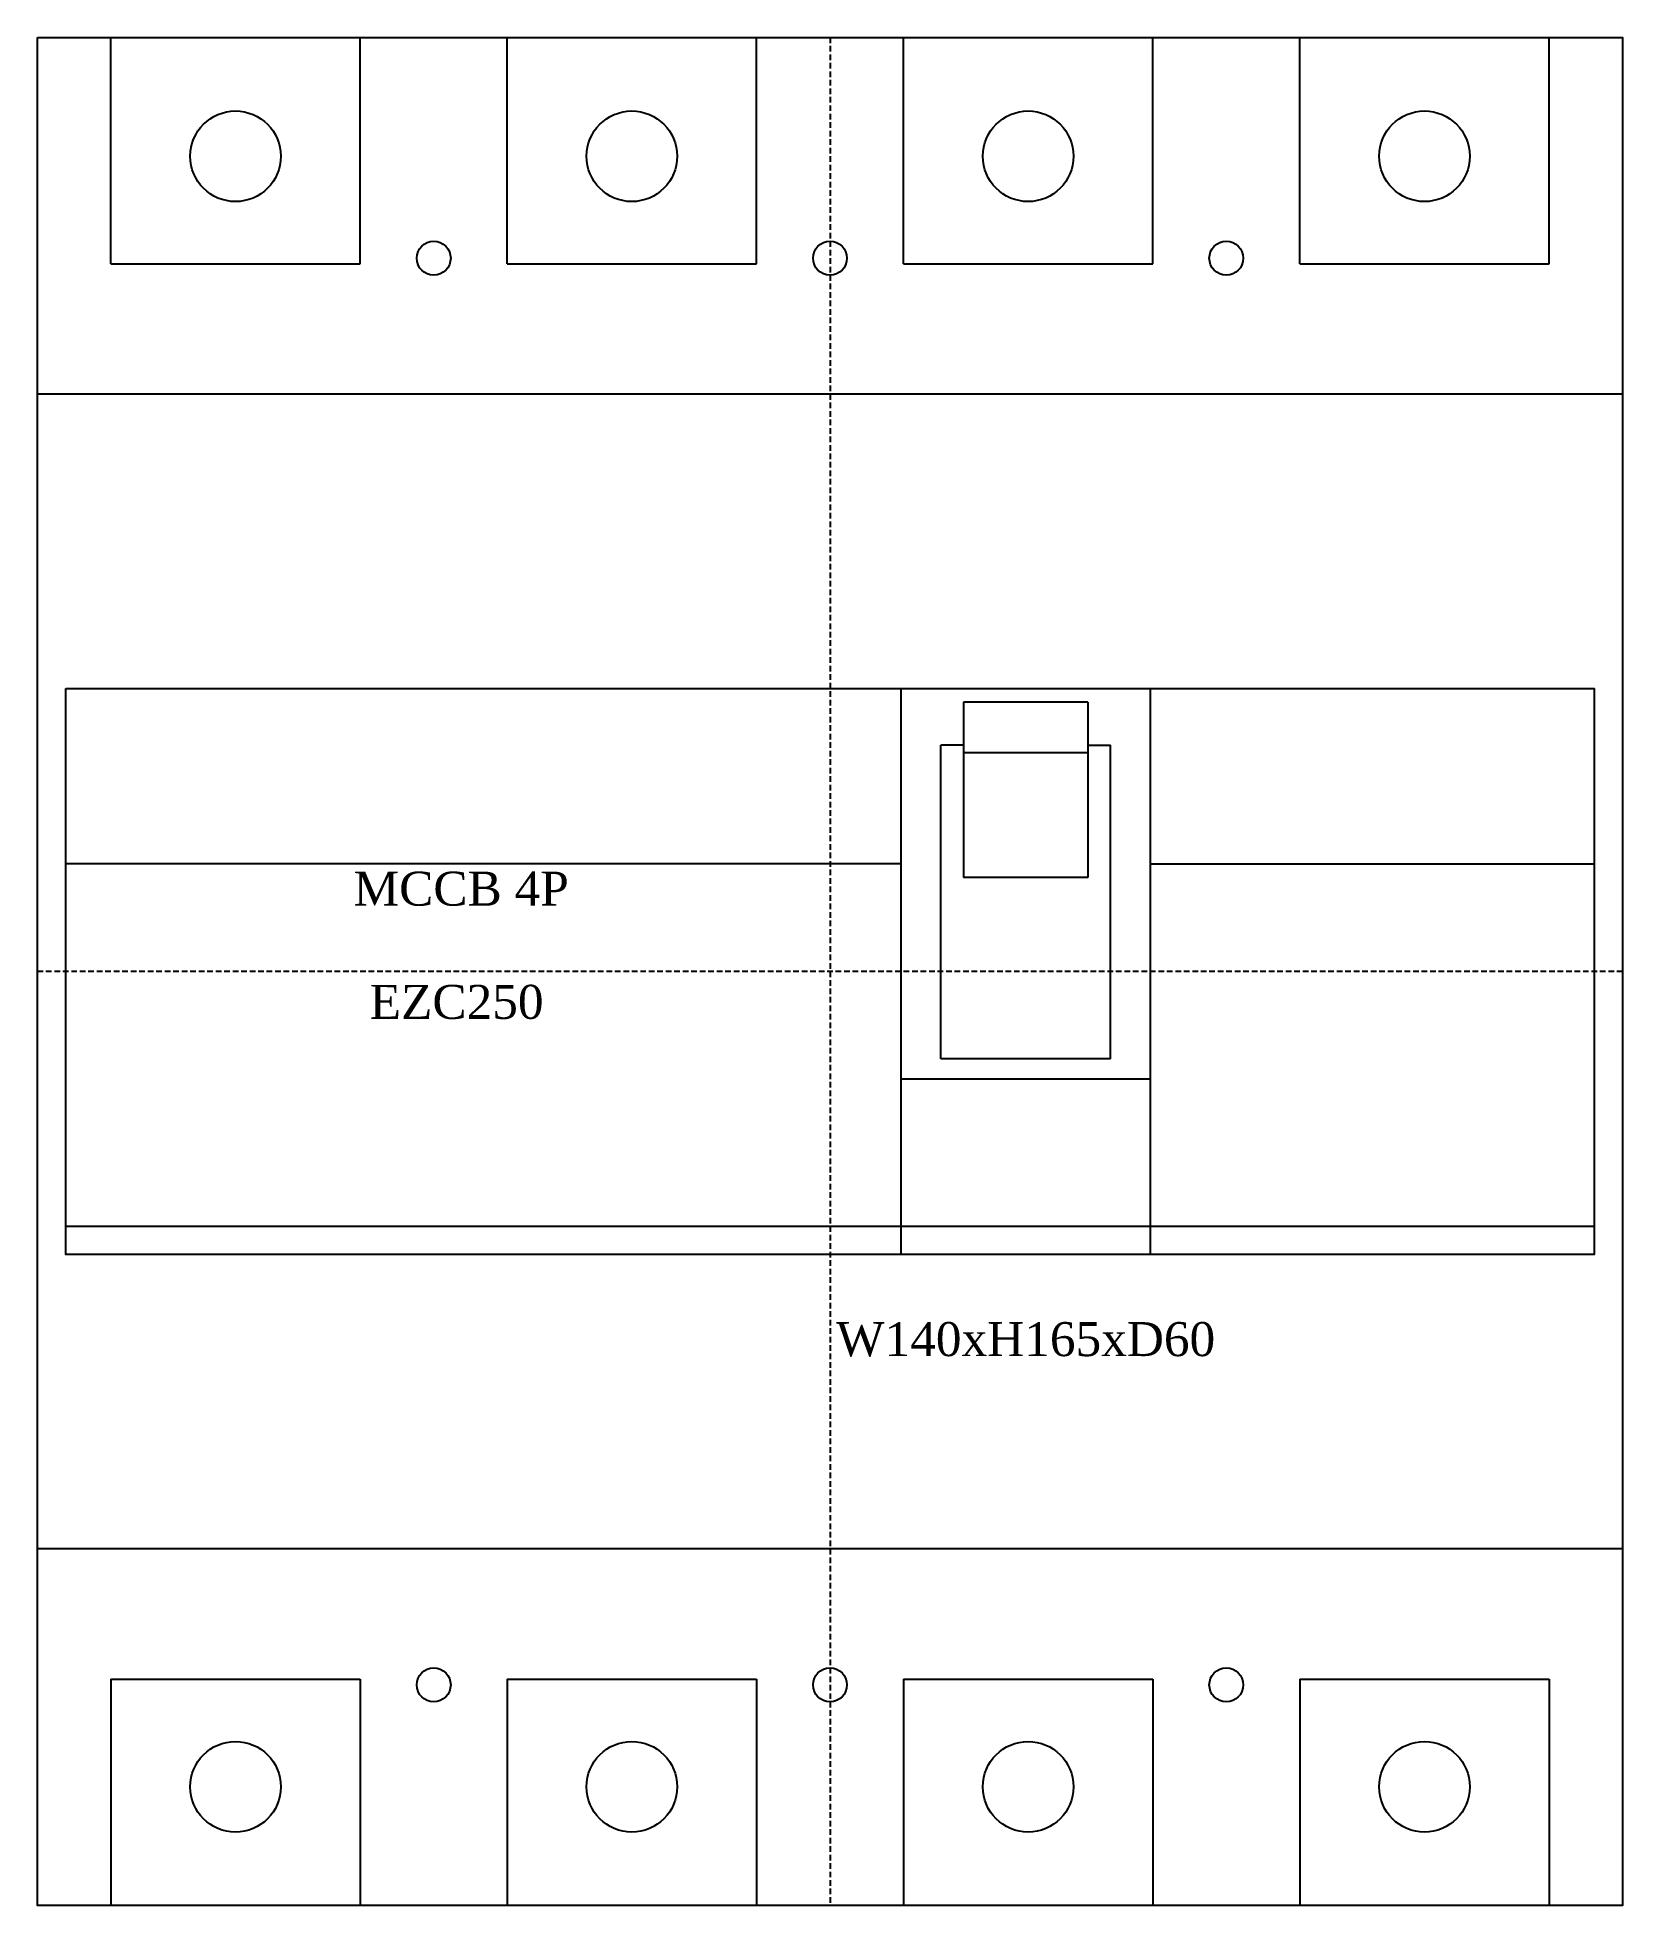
# Model space of a CAD drawing. Extents: x 0 to 140, y 0 to 165.
import ezdxf
from ezdxf.enums import TextEntityAlignment as Align

# ---------------------------------------------------------------- set-up
doc = ezdxf.new("R2010")
doc.units = 0
doc.linetypes.add('DASHED', pattern=[0.75, 0.5, -0.25])
doc.layers.add('--4N-THT. MCB-MCCB-ACB', color=124, linetype='CONTINUOUS')
doc.layers.add('--8N-THT. FIXING HOLE', color=4, linetype='CONTINUOUS')
doc.styles.add('VNI-TNR-DIM', font='times.ttf')

# ---------------------------------------------------------------- blocks, each defined once
blk = doc.blocks.new('06 - N - SC MCCB EZC250 4 PHASE')
at = {"layer": '--4N-THT. MCB-MCCB-ACB'}
for p, q in [((-63.5, 62.5), (-63.5, 82.5)), ((-41.5, 62.5), (-41.5, 82.5)), ((-28.5, 62.5), (-28.5, 82.5)), ((-6.5, 62.5), (-6.5, 82.5)), ((6.5, 62.5), (6.5, 82.5)), ((28.5, 62.5), (28.5, 82.5)), ((41.5, 62.5), (41.5, 82.5)), ((63.5, 62.5), (63.5, 82.5)), ((-63.5, 62.5), (-41.5, 62.5)), ((-28.5, 62.5), (-6.5, 62.5)), ((6.5, 62.5), (28.5, 62.5)), ((41.5, 62.5), (63.5, 62.5)), ((70, 51), (-70, 51)), ((22.78, 23.8), (11.78, 23.8)), ((11.78, 23.8), (11.78, 8.3)), ((22.78, 23.8), (22.78, 8.3)), ((11.78, 20), (9.78, 20)), ((9.78, -7.7), (9.78, 20)), ((22.78, 20), (24.78, 20)), ((24.78, -7.7), (24.78, 20)), ((22.78, 19.3), (11.78, 19.3)), ((6.28, 9.5), (-67.5, 9.5)), ((22.78, 8.3), (11.78, 8.3)), ((28.28, 9.5), (67.5, 9.5)), ((24.78, -7.7), (9.78, -7.7)), ((28.28, -9.5), (6.28, -9.5)), ((-67.5, -22.5), (67.5, -22.5)), ((70, -51), (-70, -51)), ((-63.5, -62.5), (-41.5, -62.5)), ((-63.5, -62.5), (-63.5, -82.5)), ((-41.5, -62.5), (-41.5, -82.5)), ((-28.5, -62.5), (-6.5, -62.5)), ((-28.5, -62.5), (-28.5, -82.5)), ((-6.5, -62.5), (-6.5, -82.5)), ((6.5, -62.5), (28.5, -62.5)), ((6.5, -62.5), (6.5, -82.5)), ((28.5, -62.5), (28.5, -82.5)), ((41.5, -62.5), (63.5, -62.5)), ((41.5, -62.5), (41.5, -82.5)), ((63.5, -62.5), (63.5, -82.5))]:
    blk.add_line(p, q, dxfattribs=at)
at = {"layer": '--4N-THT. MCB-MCCB-ACB', "color": 6, "linetype": 'DASHED'}
for p, q in [((0, 82.5), (0, -82.5)), ((70, 0), (-70, 0))]:
    blk.add_line(p, q, dxfattribs=at)
at = {"layer": '--4N-THT. MCB-MCCB-ACB'}
blk.add_lwpolyline([(-70, 82.5), (70, 82.5), (70, -82.5), (-70, -82.5)], close=True, dxfattribs=at)
at = {"layer": '--4N-THT. MCB-MCCB-ACB', "color": 1}
blk.add_lwpolyline([(-67.5, 25), (67.5, 25), (67.5, -25), (-67.5, -25)], close=True, dxfattribs=at)
at = {"layer": '--4N-THT. MCB-MCCB-ACB', "color": 2}
blk.add_lwpolyline([(6.28, 25), (28.28, 25), (28.28, -25), (6.28, -25)], close=True, dxfattribs=at)
at = {"layer": '--4N-THT. MCB-MCCB-ACB'}
for centre in [(-52.5, 72), (-17.5, 72), (17.5, 72), (52.5, 72), (-52.5, -72), (-17.5, -72), (17.5, -72), (52.5, -72)]:
    blk.add_circle(centre, 4, dxfattribs=at)
at = {"layer": '--8N-THT. FIXING HOLE'}
for centre in [(-35, 63), (0, 63), (35, 63), (-35, -63), (0, -63), (35, -63)]:
    blk.add_circle(centre, 1.5, dxfattribs=at)
at = {"layer": '--4N-THT. MCB-MCCB-ACB', "color": 3, "style": 'VNI-TNR-DIM'}
for s, p in [('MCCB 4P', (-42.08, 5.82)), ('EZC250', (-40.65, -4.18))]:
    blk.add_text(s, height=3, dxfattribs=at).set_placement(p)
at = {"layer": '--4N-THT. MCB-MCCB-ACB', "color": 3, "insert": (17.28, -32.5), "char_height": 3, "attachment_point": 5, "style": 'VNI-TNR-DIM'}
blk.add_mtext_dynamic_manual_height_columns('W140xH165xD60', width=16.0524, gutter_width=15, heights=[0], dxfattribs=at)
at = {"layer": '--4N-THT. MCB-MCCB-ACB', "color": 3, "style": 'VNI-TNR-DIM'}
for tag, p in [('100~250A', (-33.09, 2.21)), ('18~36KA', (-33.09, -7.05))]:
    blk.add_attdef(tag, text='', height=3, dxfattribs=at).set_placement(p, align=Align.MIDDLE_CENTER)

msp = doc.modelspace()

# ---------------------------------------------------------------- block references
msp.add_blockref('06 - N - SC MCCB EZC250 4 PHASE', (70, 82.5))

doc.saveas('drawing.dxf')
